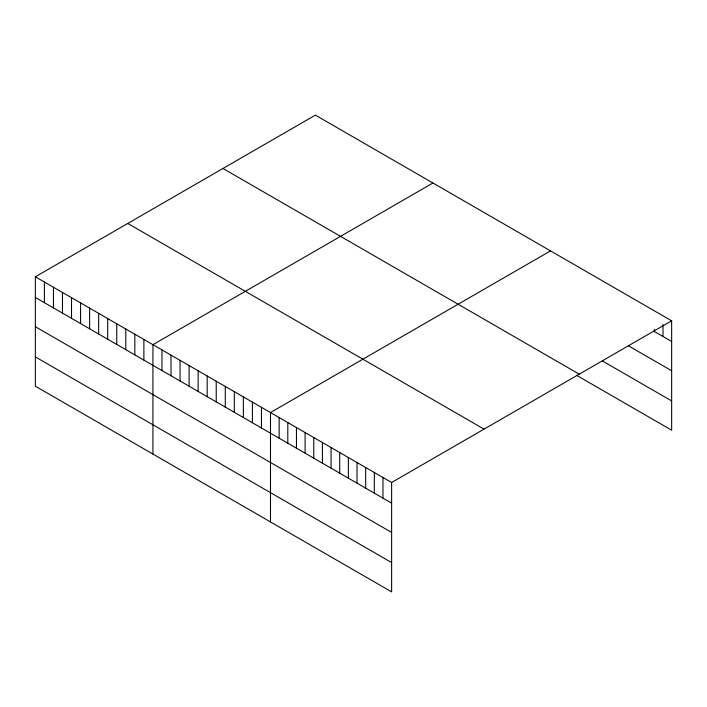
<?xml version="1.0" encoding="UTF-8"?>
<svg xmlns="http://www.w3.org/2000/svg" width="707" height="707" viewBox="0 0 707 707"><rect width="100%" height="100%" fill="white"/><g stroke="black" fill="none" stroke-linecap="round" stroke-linejoin="round"><path stroke-width="1.06" d="M35.35 276.799L391.625 482.492L391.625 591.874L35.35 386.181L35.35 276.799L315.375 115.126L671.65 320.819L671.65 430.201L576.47 375.249M432.94 183.007L152.924 344.68L152.924 454.053M550.514 250.888L270.489 412.552L270.489 521.934M391.625 482.492L671.65 320.819M671.65 341.472L654.346 331.477L654.346 329.303M628.39 345.776L671.65 370.751M602.435 360.959L671.65 400.922M222.961 168.478L579.245 374.171M127.755 223.447L484.039 429.14M35.35 297.444L391.625 503.137M35.35 326.722L391.625 532.424M35.35 356.894L391.625 562.586M662.998 324.522L662.998 336.47M382.973 477.499L382.973 498.143M374.321 472.497L374.321 493.15M365.669 467.504L365.669 488.157M357.017 462.511L357.017 483.155M348.365 457.517L348.365 478.162M339.714 452.515L339.714 473.169M331.062 447.522L331.062 468.175M322.41 442.529L322.41 463.173M313.758 437.536L313.758 458.18M305.106 432.534L305.106 453.187M296.454 427.541L296.454 448.185M287.802 422.547L287.802 443.192M279.141 417.554L279.141 438.199M261.449 407.338L261.449 427.982M252.408 402.115L252.408 422.759M243.358 396.892L243.358 417.537M234.317 391.669L234.317 412.314M225.277 386.446L225.277 407.099M216.227 381.223L216.227 401.876M207.186 376.009L207.186 396.654M198.146 370.786L198.146 391.431M189.096 365.563L189.096 386.208M180.055 360.34L180.055 380.985M171.006 355.117L171.006 375.771M161.965 349.894L161.965 370.548M143.875 339.457L143.875 360.102M134.834 334.234L134.834 354.879M125.793 329.011L125.793 349.656M116.743 323.788L116.743 344.442M107.703 318.565L107.703 339.219M98.662 313.351L98.662 333.996M89.612 308.128L89.612 328.773M80.571 302.905L80.571 323.55M71.522 297.682L71.522 318.327M62.481 292.459L62.481 313.113M53.44 287.236L53.44 307.89M44.391 282.022L44.391 302.667"/></g></svg>
